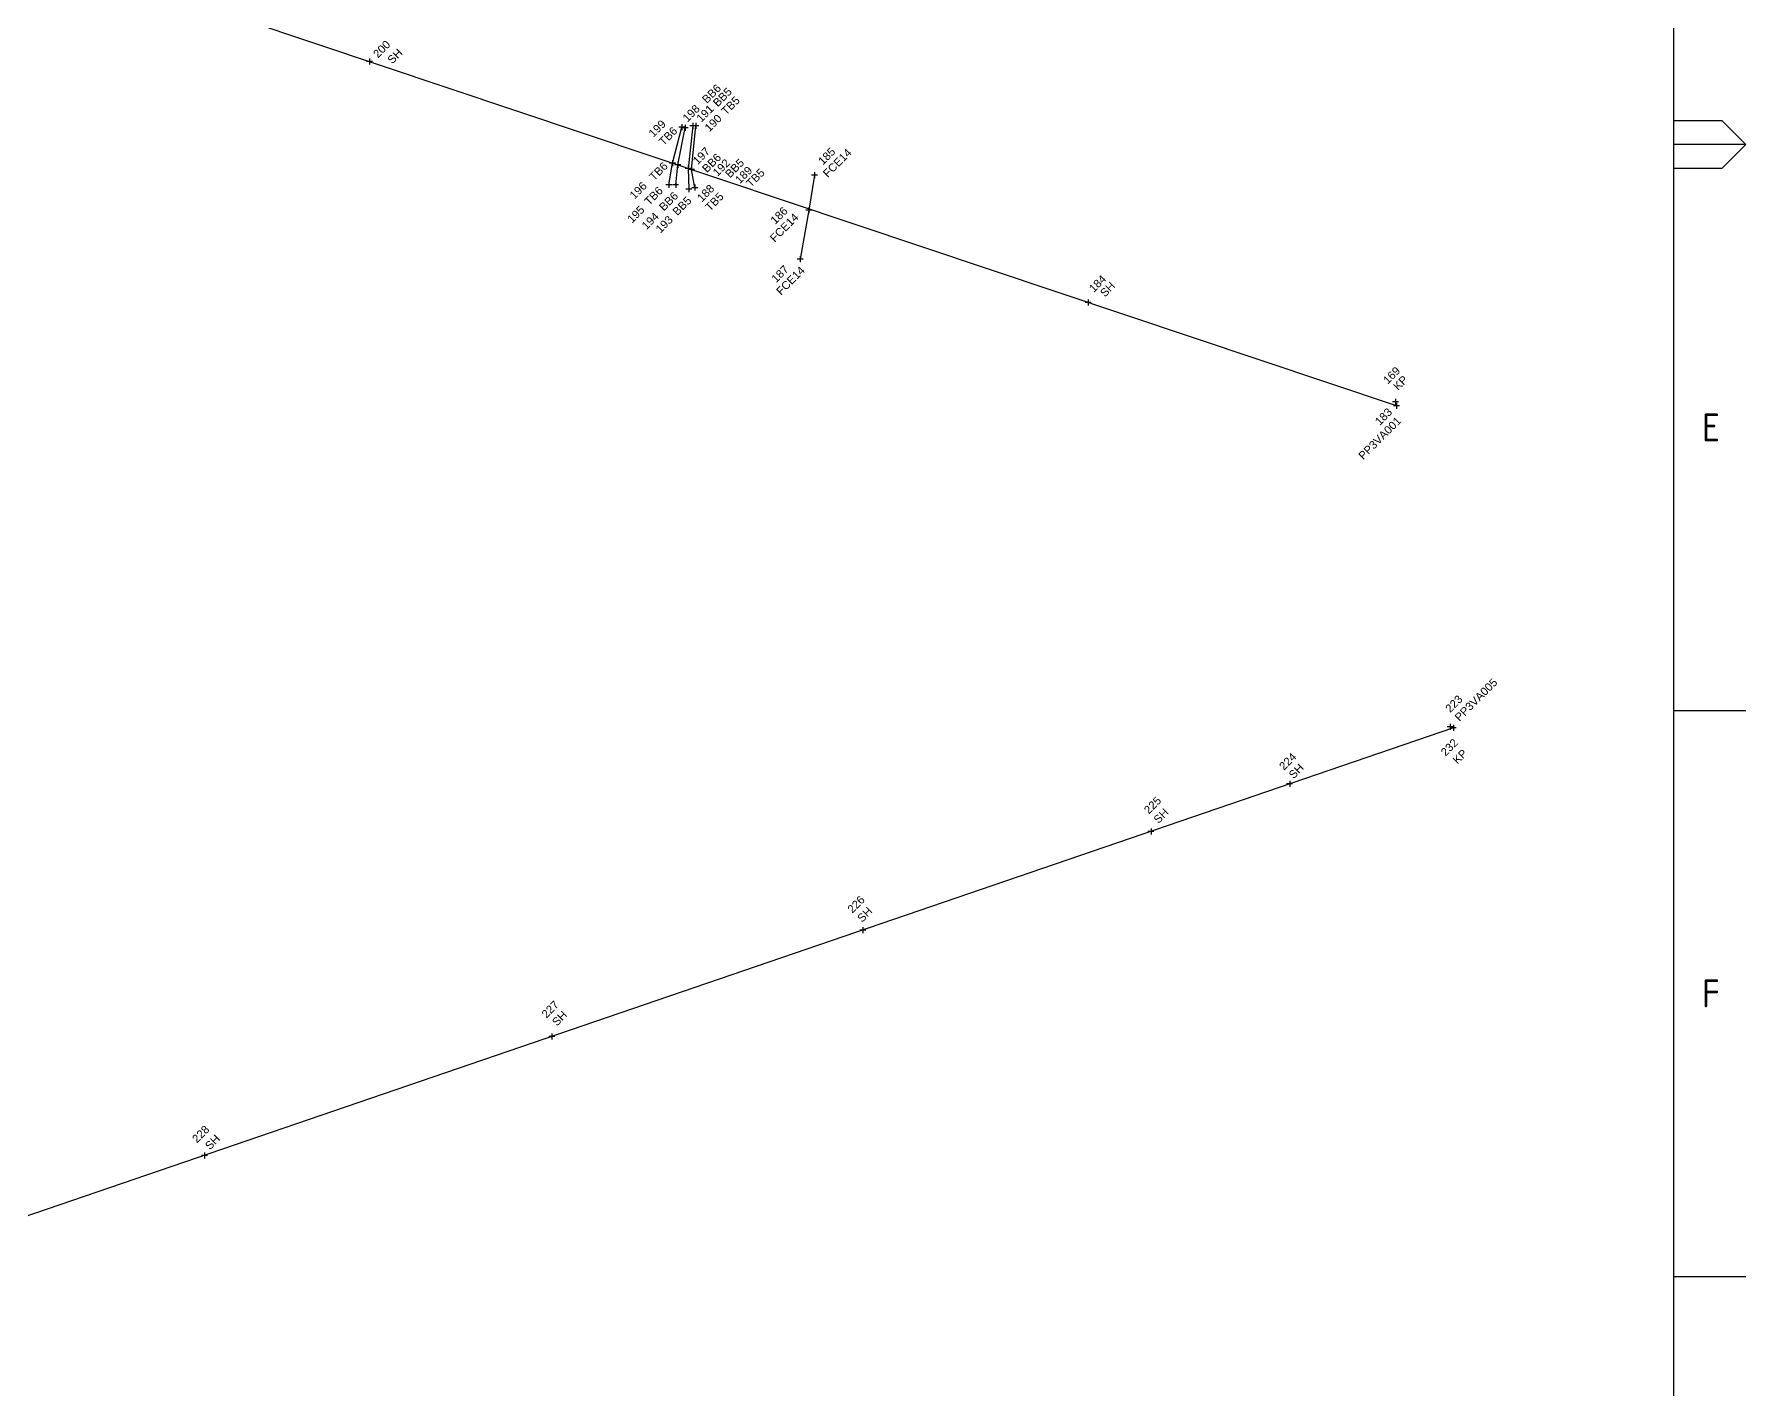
# Paper-space layout 'Survey' of a CAD drawing. Header units: metres, sheet in millimetres. Extents: x -21 to 813, y -3 to 583.
# Drawn here: x 598.9 to 812.8, y 134.5 to 304 of the extents above; entities that cross this region are included whole.
import ezdxf
from ezdxf.enums import TextEntityAlignment as Align

# ---------------------------------------------------------------- set-up
doc = ezdxf.new("R2010")
doc.units = ezdxf.units.M
doc.layers.get('0').update_dxf_attribs({"color": 6})
doc.layers.add('Notes', color=7, linetype='Continuous')
doc.layers.add('SupportsUG_SP_EXT', color=7, linetype='Continuous')
doc.styles.add('ARIAL', font='arial.ttf', dxfattribs={"height": 2})
doc.styles.add('iecISOCP', font='isocp.shx')
doc.styles.get("Standard").update_dxf_attribs({"font": 'arial.ttf'})
doc.linetypes.add('Cable 1A', pattern='A,7,-3,["/",Standard,S=1.5,R=0,X=-1.8,Y=-0.7],-0.001', length=10.001)

# ---------------------------------------------------------------- blocks, each defined once
blk = doc.blocks.new('A1_FRAME_TITLE')
at = {"layer": 'Notes', "color": 3, "linetype": 'Continuous'}
blk.add_line((824.37, 5.97), (824.37, 574.39), dxfattribs=at)
at = {"layer": 'Notes', "linetype": 'Continuous'}
for p, q in [((824.37, 293.18), (830.35, 293.18)), ((830.35, 293.18), (833.35, 290.18)), ((833.35, 290.18), (824.35, 290.18)), ((833.35, 290.18), (830.35, 287.18)), ((830.35, 287.18), (824.37, 287.18)), ((824.35, 219.43), (833.35, 219.43)), ((824.35, 148.68), (833.35, 148.68))]:
    blk.add_line(p, q, dxfattribs=at)
blk.add_attdef('DRAFT_NUM', (29.9, 23.29), '', height=2.5, rotation=90)
at = {"layer": 'Notes', "color": 7, "style": 'iecISOCP'}
for s, p in [('E', (827.87, 253.06)), ('F', (827.87, 182.31))]:
    blk.add_text(s, height=3.5, dxfattribs=at).set_placement(p)
at = {"layer": 'Notes', "color": 7, "style": 'iecISOCP', "flags": 8}
blk.add_attdef('VERSION_NO', text='', height=2.5, rotation=90, dxfattribs=at).set_placement((302.04, 43.81), align=Align.MIDDLE_CENTER)
at = {"layer": 'Notes', "color": 7, "style": 'iecISOCP'}
for tag, p in [('CAP_NO', (513.19, 43.46)), ('IE_NUM', (513.05, 37.81)), ('REF_No_1', (335.24, 32.31)), ('REF_1', (362.52, 32.31)), ('GEN_WO', (441.71, 31.76)), ('HV_SWITCH', (513.46, 32.16)), ('REF_No_2', (335.24, 26.31)), ('REF_2', (362.52, 26.31)), ('OH_WO', (441.71, 25.81)), ('UBD_REF', (513.05, 25.83)), ('REF_No_3', (335.24, 20.31)), ('REF_3', (362.52, 20.31)), ('UG_WO', (441.71, 20.05)), ('GIS_MAP_No', (513.05, 20.04)), ('REF_No_4', (335.24, 14.31)), ('REF_4', (362.52, 14.31)), ('SUB_WO', (441.71, 13.81)), ('HV_OP_DIAG', (513.33, 14.2)), ('LGA', (512.95, 7.78))]:
    blk.add_attdef(tag, p, '', height=2.5, dxfattribs=at)
at = {"layer": 'Notes', "style": 'iecISOCP'}
for tag, p in [('T1', (684.37, 39.47)), ('T2', (684.37, 34.35)), ('T3', (684.37, 28.92)), ('T4', (684.37, 23.66)), ('T5', (684.37, 18.23)), ('T6', (684.37, 12.97))]:
    blk.add_attdef(tag, text='', height=3.5, dxfattribs=at).set_placement(p, align=Align.CENTER)
at = {"layer": 'Notes', "color": 7, "style": 'iecISOCP'}
for tag, p in [('scale', (567.76, 33.27)), ('DRAWN', (567.76, 24.93)), ('DATE', (567.76, 16.88)), ('CHD', (567.76, 8.37)), ('DESIGN', (605.62, 9.15))]:
    blk.add_attdef(tag, text='', height=2.5, dxfattribs=at).set_placement(p, align=Align.CENTER)
at = {"layer": 'Notes', "color": 4, "style": 'iecISOCP'}
blk.add_attdef('NUM', text='', height=7, dxfattribs=at).set_placement((792.37, 20.12), align=Align.MIDDLE_CENTER)
at = {"layer": 'Notes', "color": 1, "style": 'iecISOCP'}
blk.add_attdef('REV', text='', height=5, dxfattribs=at).set_placement((820.05, 17.1), align=Align.CENTER)
at = {"layer": 'Notes', "color": 7, "style": 'iecISOCP'}
for tag, p in [('NS', (790.71, 8.12)), ('SHTS', (805.41, 8.12))]:
    blk.add_attdef(tag, text='', height=2.5, dxfattribs=at).set_placement(p, align=Align.MIDDLE)
at = {"layer": 'Notes', "style": 'iecISOCP'}
blk.add_attdef('ExportID', (9.08, 2.39), '', height=2.5, dxfattribs=at)
at = {"layer": 'Notes', "style": 'iecISOCP', "flags": 1}
for tag, p in [('ProjectType', (14.17, -26.8)), ('ProjectNumber', (23.56, -26.82)), ('DrawingNumber', (35.51, -26.8)), ('ProjectDescription', (47.56, -26.83)), ('ExportDate', (60.28, -26.79)), ('ExportUserName', (69.15, -26.8)), ('DesignerCompanyName', (81.48, -26.79)), ('ExportAreaOfInterest', (97.1, -26.81)), ('GIS_SUCCESS', (112, -26.78)), ('CAD_SUCCESS', (121.79, -26.78)), ('DEPOTCODE', (132.11, -26.88)), ('ExportCategories', (140.08, -26.8)), ('Comments', (154.38, -26.88))]:
    blk.add_attdef(tag, p, '', height=1, dxfattribs=at)

psp = doc.layouts.new('Survey')

# ---------------------------------------------------------------- linework, layer by layer
at = {"layer": 'Notes', "ltscale": 10}
for p, q in [((769.16, 257.52), (507.3, 345.29)), ((776.26, 217.25), (543.59, 137.59))]:
    psp.add_line(p, q, dxfattribs=at)
at = {"layer": 'Notes'}
for p, q in [((640.81, 300.92), (640.81, 300.17)), ((678.66, 287.86), (679.86, 292.34)), ((679.33, 287.63), (680.25, 292.26)), ((679.86, 292.71), (679.86, 291.96)), ((680.25, 292.64), (680.25, 291.89)), ((681.21, 292.5), (680.62, 287.2)), ((681.06, 287.05), (681.61, 292.53)), ((681.21, 292.88), (681.21, 292.13)), ((681.61, 292.9), (681.61, 292.15)), ((678.22, 285.14), (678.66, 287.86)), ((678.66, 288.23), (678.66, 287.48)), ((679.08, 285.13), (679.33, 287.63)), ((679.33, 288.01), (679.33, 287.26)), ((680.62, 287.57), (680.62, 286.82)), ((680.62, 287.2), (680.74, 284.59)), ((681.06, 287.43), (681.06, 286.68)), ((681.48, 284.78), (681.06, 287.05)), ((696.42, 286.72), (696.42, 285.97)), ((678.22, 285.52), (678.22, 284.77)), ((679.08, 285.5), (679.08, 284.75)), ((680.74, 284.97), (680.74, 284.22)), ((681.48, 285.16), (681.48, 284.41)), ((695.7, 282.34), (695.7, 281.59)), ((694.64, 276.22), (694.64, 275.47)), ((730.62, 270.82), (730.62, 270.07)), ((769.02, 258.39), (769.02, 257.64)), ((769.16, 257.9), (769.16, 257.15)), ((775.86, 217.75), (775.86, 217)), ((776.26, 217.63), (776.26, 216.88)), ((755.81, 210.63), (755.81, 209.88)), ((738.48, 204.69), (738.48, 203.94)), ((702.45, 192.36), (702.45, 191.61)), ((663.6, 179.05), (663.6, 178.3)), ((620.2, 164.19), (620.2, 163.44))]:
    psp.add_line(p, q, dxfattribs=at)
at = {"layer": 'Notes', "linetype": 'Cable 1A'}
for p, q in [((696.42, 286.35), (695.7, 281.96)), ((695.7, 281.96), (694.64, 275.85))]:
    psp.add_line(p, q, dxfattribs=at)
at = {"layer": 'Notes'}
for points in [[(641.18, 300.54), (640.81, 300.54), (640.43, 300.54)], [(680.24, 292.34), (679.86, 292.34), (679.49, 292.34)], [(680.63, 292.26), (680.25, 292.26), (679.88, 292.26)], [(681.59, 292.5), (681.21, 292.5), (680.84, 292.5)], [(681.99, 292.53), (681.61, 292.53), (681.24, 292.53)], [(679.04, 287.86), (678.66, 287.86), (678.29, 287.86)], [(679.71, 287.63), (679.33, 287.63), (678.96, 287.63)], [(681, 287.2), (680.62, 287.2), (680.25, 287.2)], [(681.43, 287.05), (681.06, 287.05), (680.68, 287.05)], [(678.6, 285.14), (678.22, 285.14), (677.85, 285.14)], [(679.45, 285.13), (679.08, 285.13), (678.7, 285.13)], [(681.11, 284.59), (680.74, 284.59), (680.36, 284.59)], [(681.85, 284.78), (681.48, 284.78), (681.1, 284.78)], [(696.8, 286.35), (696.42, 286.35), (696.05, 286.35)], [(696.08, 281.96), (695.7, 281.96), (695.33, 281.96)], [(695.02, 275.85), (694.64, 275.85), (694.27, 275.85)], [(730.99, 270.44), (730.62, 270.44), (730.24, 270.44)], [(769.4, 258.02), (769.02, 258.02), (768.65, 258.02)], [(769.54, 257.52), (769.16, 257.52), (768.79, 257.52)], [(776.23, 217.38), (775.86, 217.38), (775.48, 217.38)], [(776.63, 217.25), (776.26, 217.25), (775.88, 217.25)], [(756.18, 210.25), (755.81, 210.25), (755.43, 210.25)], [(738.85, 204.32), (738.48, 204.32), (738.1, 204.32)], [(702.83, 191.98), (702.45, 191.98), (702.08, 191.98)], [(663.98, 178.68), (663.6, 178.68), (663.23, 178.68)], [(620.57, 163.82), (620.2, 163.82), (619.82, 163.82)]]:
    psp.add_lwpolyline(points, dxfattribs=at)

# ---------------------------------------------------------------- block references
at = {"layer": 'SupportsUG_SP_EXT'}
psp.add_blockref('A1_FRAME_TITLE', (-20.55, 0), dxfattribs=at)

# ---------------------------------------------------------------- texts
at = {"layer": 'Notes', "style": 'ARIAL'}
for s, p in [('200', (641.87, 300.93)), ('SH', (643.65, 300.18)), ('BB6', (682.98, 295.24)), ('BB5', (684.33, 294.82)), ('TB5', (685.38, 293.78)), ('199', (676.29, 291)), ('198', (680.54, 292.91)), ('191', (682.27, 292.89)), ('190', (683.29, 291.69)), ('TB6', (677.57, 289.97)), ('197', (681.82, 287.58)), ('BB6', (682.98, 286.59)), ('185', (697.48, 287.54)), ('FCE14', (698.08, 285.98)), ('TB6', (676.37, 285.57)), ('192', (684.31, 286.12)), ('BB5', (685.86, 285.93)), ('189', (687.1, 285.2)), ('TB5', (688.49, 284.75)), ('196', (673.92, 283.26)), ('TB6', (675.76, 282.5)), ('188', (682.35, 282.93)), ('195', (673.63, 280.28)), ('BB6', (677.61, 281.79)), ('BB5', (679.28, 281.21)), ('TB5', (683.36, 281.77)), ('186', (691.52, 280.13)), ('194', (675.43, 279.46)), ('193', (677.17, 279.03)), ('FCE14', (691.45, 277.91)), ('187', (691.64, 272.83)), ('FCE14', (692.24, 271.27)), ('184', (731.32, 271.62)), ('SH', (732.72, 271.04)), ('169', (768.07, 260.15)), ('KP', (769.35, 259.37)), ('183', (767.06, 254.99)), ('PP3VA001', (765, 250.7)), ('PP3VA005', (777.03, 218.01)), ('223', (775.86, 219.1)), ('224', (755.09, 211.89)), ('232', (775.29, 213.65)), ('KP', (776.78, 212.66)), ('SH', (756.29, 210.81)), ('225', (738.2, 206.42)), ('SH', (739.4, 205.22)), ('226', (701.15, 194.02)), ('SH', (702.37, 192.88)), ('227', (662.92, 180.9)), ('SH', (664.23, 179.9)), ('228', (619.25, 165.31)), ('SH', (620.86, 164.43))]:
    psp.add_text(s, height=1, rotation=45, dxfattribs=at).set_placement(p)

doc.saveas('drawing.dxf')
